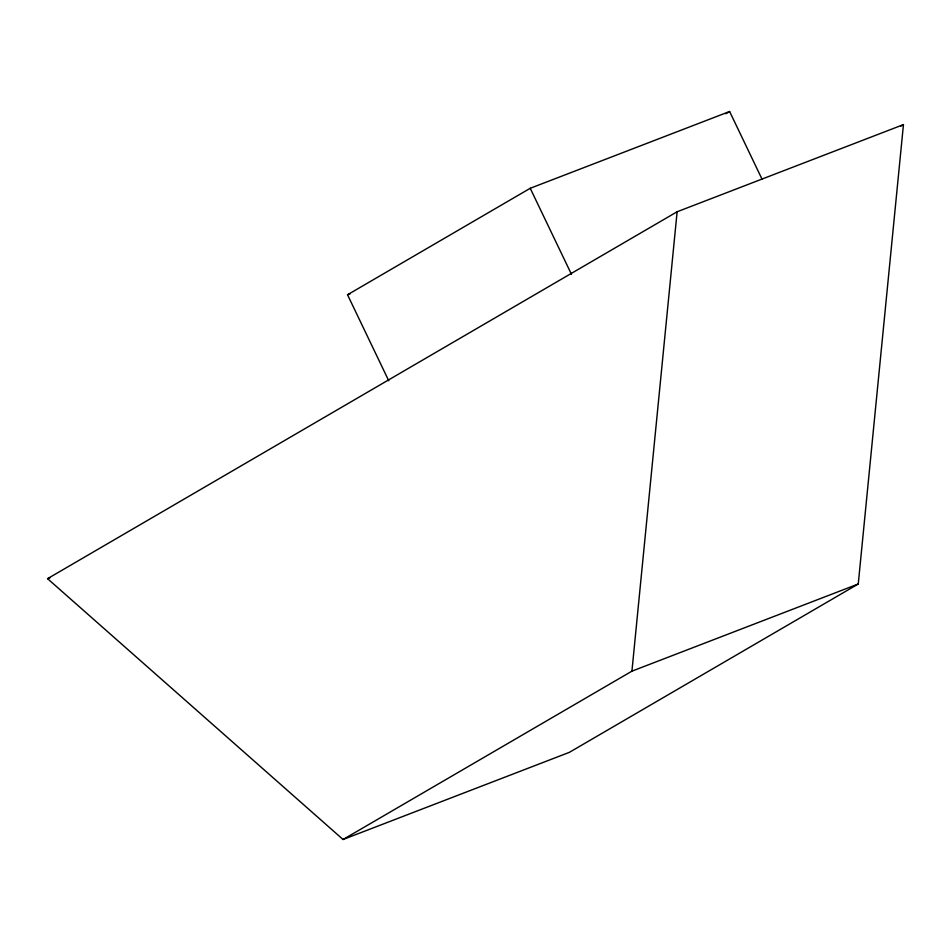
<?xml version="1.0" encoding="UTF-8"?>
<svg xmlns="http://www.w3.org/2000/svg" width="951" height="951" viewBox="0 0 951 951"><rect width="100%" height="100%" fill="white"/><g stroke="black" fill="none" stroke-linecap="round" stroke-linejoin="round"><path stroke-width="1.43" d="M343.061 839.495L631.928 671.156L677.124 211.764L903.45 124.605L858.254 583.997L569.387 752.336L343.061 839.495L47.55 578.672L677.124 211.764M388.757 380.792L347.531 294.762L530.23 188.286L729.619 111.505L761.953 179.002M725.779 113.728L729.619 111.505M900.882 126.103L903.45 124.605M347.531 294.762L350.301 293.693M47.55 578.672L50.308 577.614M631.928 671.156L858.254 583.997M530.23 188.286L571.456 274.316"/></g></svg>
